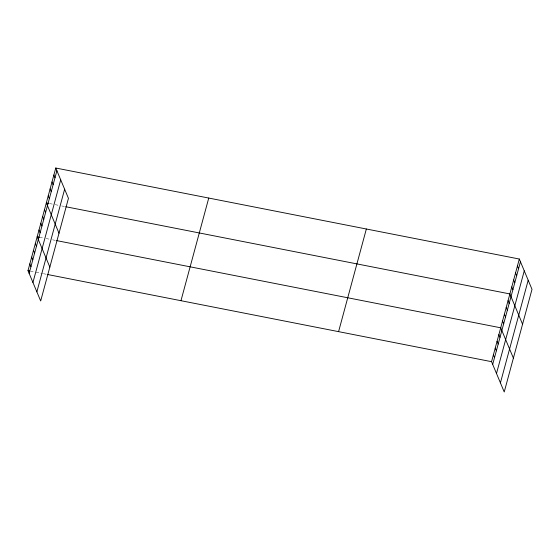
<?xml version="1.0" encoding="UTF-8"?>
<svg xmlns="http://www.w3.org/2000/svg" width="560" height="560" viewBox="0 0 560 560"><rect width="100%" height="100%" fill="white"/><g stroke="black" fill="none" stroke-linecap="round" stroke-linejoin="round"><path stroke-width="0.42" stroke-dasharray="2.8 2.1" d="M49.567 203.553L52.801 204.19M55.23 204.666L58.471 205.303M61.705 205.94L64.946 206.577M39.592 237.272L43.638 238.063M46.067 238.539L49.308 239.176M52.542 239.813L55.783 240.45M30.429 271.145L34.475 271.936M36.092 272.258L42.567 273.525M43.379 273.686L46.613 274.323"/><path stroke-width="0.84" d="M55.769 168.021L68.446 198.324L40.677 300.965L28 270.669L55.769 168.021L519.323 259.035L532 289.331L504.231 391.979L491.554 361.676L519.323 259.035M29.134 273.371L56.903 170.723M32.942 282.478L60.711 179.83M36.869 291.858L64.638 189.217M180.971 300.699L208.747 198.051M338.583 331.646L366.352 228.998M492.688 364.385L520.457 261.737M496.496 373.492L524.265 270.844M500.416 382.872L528.192 280.224M48.755 203.399L46.326 202.916L59.003 233.219M65.751 206.731L509.88 293.93L522.557 324.233M39.592 237.272L37.163 236.796L49.84 267.092M56.588 240.604L500.717 327.803L513.394 358.106M28 270.669L29.617 270.984M47.425 274.477L491.554 361.676M517.433 266.014L518.567 268.716M515.55 272.993L516.677 275.695M513.66 279.972L514.794 282.674M511.77 286.951L512.904 289.66M508.053 300.706L509.18 303.415M506.219 307.482L507.346 310.184M504.385 314.258L505.512 316.96M502.551 321.034L503.685 323.736M498.883 334.579L500.017 337.288M497.049 341.355L498.183 344.057M495.222 348.131L496.349 350.833M493.388 354.907L494.515 357.609M53.886 175L55.013 177.702M51.996 181.979L53.123 184.681M50.106 188.958L51.24 191.667M48.216 195.937L49.35 198.646M44.499 209.692L45.626 212.401M42.665 216.468L43.792 219.177M40.831 223.244L41.965 225.946M38.997 230.02L40.131 232.722M35.329 243.565L36.463 246.274M33.502 250.341L34.629 253.05M31.668 257.117L32.795 259.819M29.834 263.893L30.961 266.595"/></g></svg>
